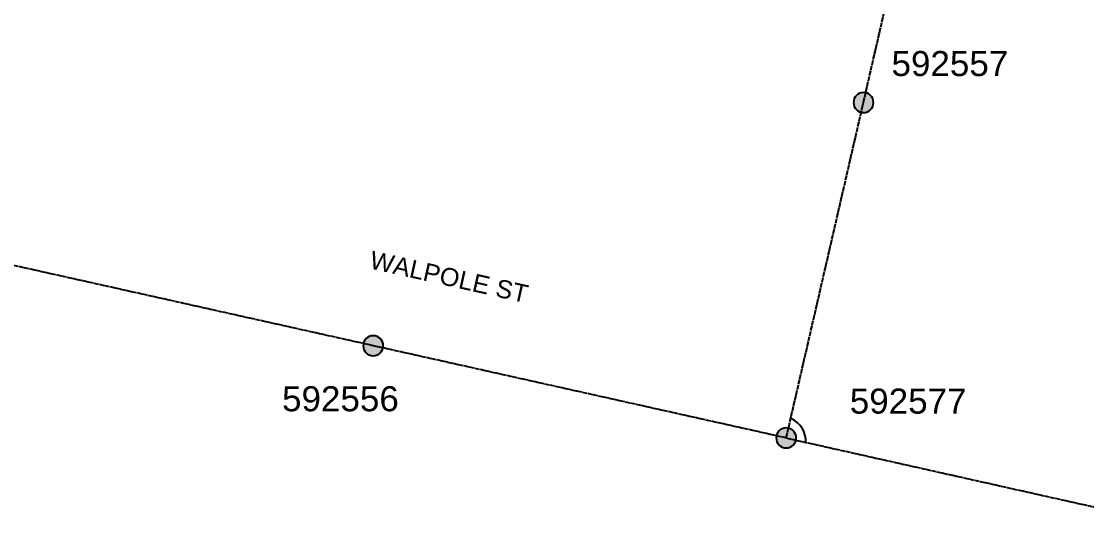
# Paper-space layout 'Sheet (2)' of a CAD drawing. Header units: metres. Extents: x -30 to 845, y -5 to 581.
# Drawn here: x 323.4 to 536, y 237.3 to 339.2 of the extents above; entities that cross this region are included whole.
import ezdxf
from ezdxf.enums import TextEntityAlignment as Align

# ---------------------------------------------------------------- set-up
doc = ezdxf.new("R2010")
doc.units = ezdxf.units.M
doc.linetypes.add('Cable Exist OH', pattern=[1, 1, 0])
doc.layers.get('0').update_dxf_attribs({"color": 6})
doc.layers.add('Cadastre Roads_SP_EXT', color=7, linetype='Continuous', lineweight=5)
doc.layers.add('Mains_LV_EXT', color=7, linetype='Continuous')
doc.layers.add('SupportsOH_SP_TR_HV_LV_SL_EXT', color=7, linetype='Continuous')
doc.styles.add('POLE_LABEL', font='arial.ttf')
doc.styles.get("Standard").update_dxf_attribs({"font": 'arial.ttf'})

# ---------------------------------------------------------------- blocks, each defined once
blk = doc.blocks.new('POLE_EXT')
blk.add_hatch(color=256).paths.add_polyline_path([(-1, 0, 1), (1, 0, 1)])
blk.add_lwpolyline([(-1, 0, 1), (1, 0, 1)], format="xyb", close=True)
for tag, height, flags, p in [('pNumber', 2.5, 8, (-17.84, 2.07)), ('OWNED_BY', 0.2, 9, (1.35, -0.4)), ('SPECIAL_USE', 0.2, 9, (1.35, -0.8)), ('STATE', 0.2, 9, (1.35, -1)), ('PARENT', 0.2, 9, (1.35, -0.6)), ('cLV', 0.2, 9, (1.35, -1.4)), ('hDepth', 0.2, 9, (1.35, -1.6)), ('hDia', 0.2, 9, (1.35, -1.8)), ('cHV', 0.2, 9, (1.35, -2)), ('USAGE', 0.2, 9, (1.35, -1.2)), ('LBRACKET', 0.2, 9, (1.35, -2.2)), ('LExisting', 0.2, 9, (1.35, -2.4)), ('LANTNUMBER', 0.2, 9, (1.35, -2.6)), ('LOther', 0.2, 9, (1.35, -2.8)), ('LRemove', 0.2, 9, (1.35, -3)), ('LEGEND', 0.2, 9, (1.35, -3.2)), ('cLinedev', 0.2, 9, (1.35, -3.4)), ('pExisting', 0.2, 9, (1.35, -3.8)), ('LOCATION', 0.2, 9, (1.35, -3.6)), ('PFNUMBER', 0.2, 9, (1.35, -4)), ('NEWPFNUMBER', 0.2, 9, (1.35, -4.2)), ('pFooting', 0.2, 9, (1.35, -4.4)), ('pNew', 0.2, 9, (1.35, -4.6)), ('pRelocate', 0.2, 9, (1.35, -5)), ('pRemove', 0.2, 9, (1.35, -5.2)), ('pReplace', 0.2, 9, (1.35, -5.4)), ('pStay', 0.2, 9, (1.35, -5.6)), ('pType', 0.2, 9, (1.35, -5.8)), ('cspan', 0.2, 9, (1.35, -6)), ('STREETNAME', 0.2, 9, (1.35, -6.2)), ('SUBURB', 0.2, 9, (1.35, -6.4)), ('OPERATED_BY', 0.2, 9, (1.36, -7.01)), ('NOTES', 0.2, 9, (1.35, -6.6)), ('MAINTAINED_BY', 0.2, 9, (1.36, -6.81))]:
    blk.add_attdef(tag, text='', height=height, dxfattribs=dict(flags=flags)).set_placement(p, align=Align.MIDDLE_LEFT)
at = {"style": 'POLE_LABEL'}
for tag, height, flags, p in [('ASSET_NUM', 2.5, 8, (2, 2)), ('STRUCTURE_PLANT_NUMBER', 0.2, 9, (1.35, 0.03)), ('STREET_CODE', 0.2, 9, (1.35, -0.2))]:
    blk.add_attdef(tag, text='', height=height, dxfattribs=dict(at, flags=flags)).set_placement(p, align=Align.MIDDLE_LEFT)
at = {"flags": 1}
blk.add_attdef('Z', (1.35, -7.33), '', height=0.2, dxfattribs=at)

psp = doc.layouts.new('Sheet (2)')

# ---------------------------------------------------------------- linework, layer by layer
at = {"layer": 'Mains_LV_EXT', "linetype": 'Cable Exist OH'}
for points in [[(491.49, 323.03), (507.86, 394.48)], [(476.07, 256.04), (491.49, 323.02)], [(393.63, 274.46), (287.42, 298.18)], [(476.07, 256.04), (393.63, 274.46)], [(476.07, 256.04), (559.58, 237.32)]]:
    psp.add_lwpolyline(points, dxfattribs=at)
at = {"layer": 'Mains_LV_EXT', "linetype": 'Continuous'}
psp.add_lwpolyline([(479.98, 255.17, 0.312473), (476.97, 259.94)], format="xyb", dxfattribs=at)

# ---------------------------------------------------------------- block references
at = {"layer": 'SupportsOH_SP_TR_HV_LV_SL_EXT'}
ref = psp.add_blockref('POLE_EXT', (491.49, 323.02), dxfattribs=dict(at, xscale=2, yscale=2, zscale=2))
ref.add_attrib('ASSET_NUM', '592557', dxfattribs={"layer": '0', "height": 5, "style": 'POLE_LABEL'}).set_placement((520.39, 326.8), align=Align.BOTTOM_RIGHT)
ref = psp.add_blockref('POLE_EXT', (393.63, 274.46), dxfattribs=dict(at, xscale=2, yscale=2, zscale=2))
ref.add_attrib('ASSET_NUM', '592556', dxfattribs={"layer": '0', "height": 5, "style": 'POLE_LABEL'}).set_placement((398.74, 266.37), align=Align.TOP_RIGHT)
ref = psp.add_blockref('POLE_EXT', (476.07, 256.04), dxfattribs=dict(at, xscale=2, yscale=2, zscale=2))
ref.add_attrib('ASSET_NUM', '592577', dxfattribs={"layer": '0', "height": 5, "style": 'POLE_LABEL'}).set_placement((512.06, 265.9), align=Align.TOP_RIGHT)

# ---------------------------------------------------------------- texts
at = {"layer": 'Cadastre Roads_SP_EXT'}
psp.add_text('WALPOLE ST', height=3.6, rotation=347.4517, dxfattribs=at).set_placement((392.7, 289.93))

doc.saveas('drawing.dxf')
